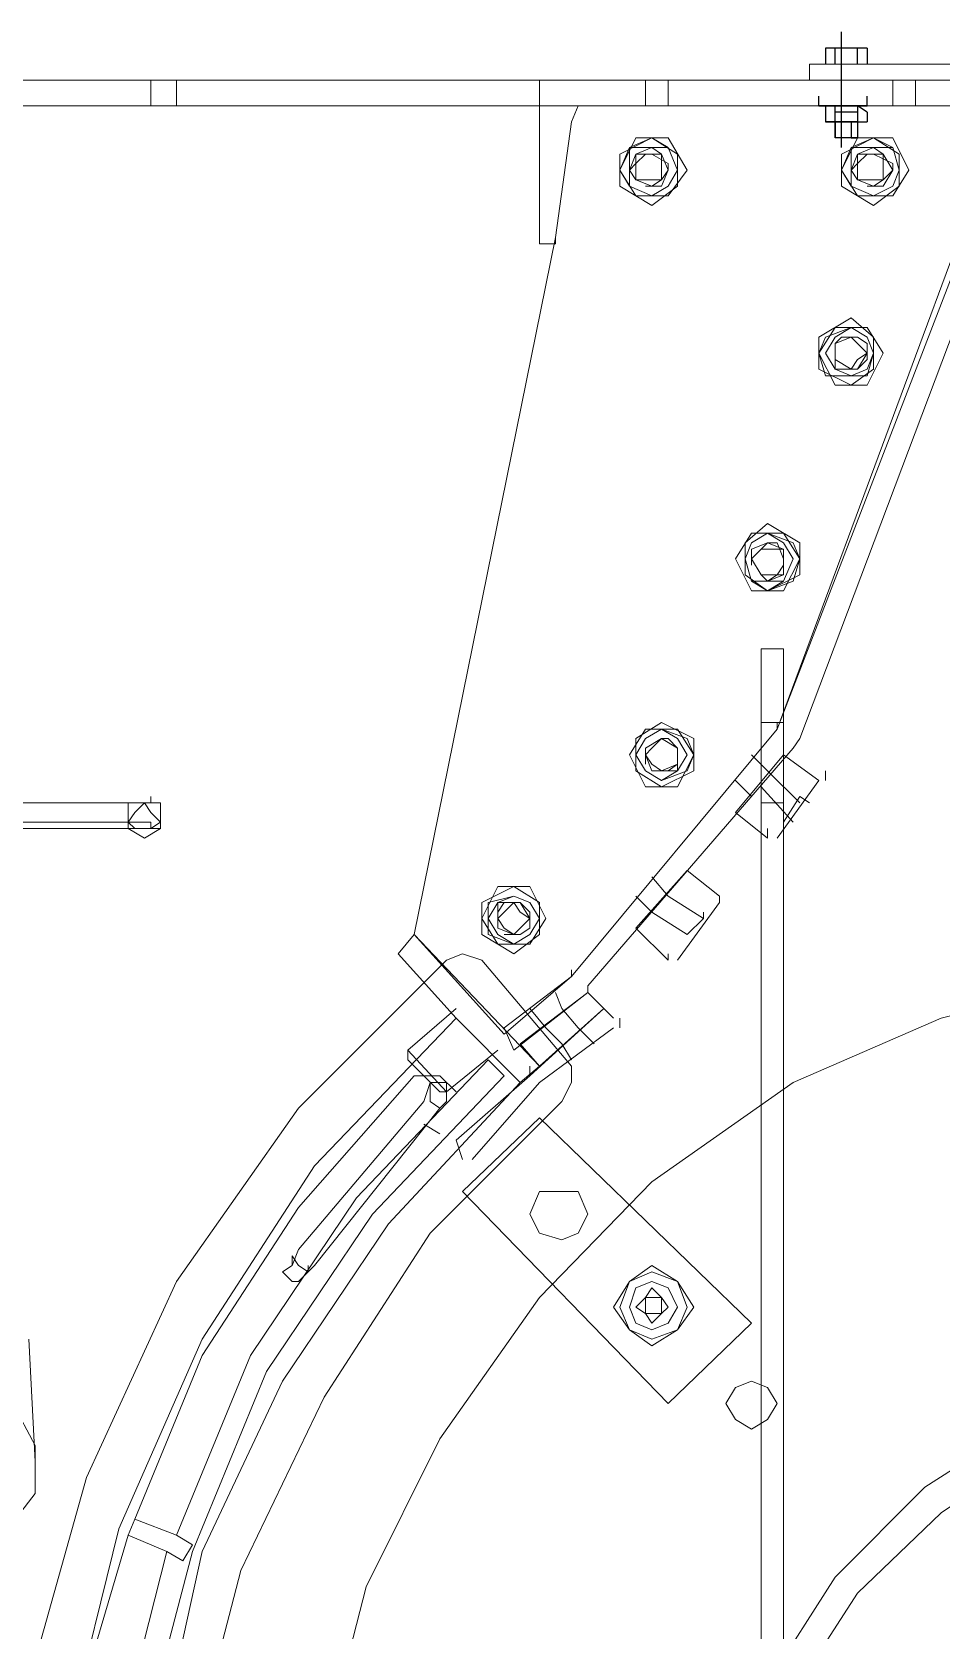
# Model space of a CAD drawing. Header units: millimetres. Extents: x 3220 to 226993, y 817 to 176024.
# Drawn here: x 157751 to 158161, y 88752 to 89472 of the extents above; entities that cross this region are included whole.
import ezdxf

# ---------------------------------------------------------------- set-up
doc = ezdxf.new("R2010")
doc.units = ezdxf.units.MM

# ---------------------------------------------------------------- blocks, each defined once
blk = doc.blocks.new('ligne broyage L 2')
at = {"color": 7, "linetype": 'Continuous', "lineweight": -2, "true_color": 0x000007}
for points in [[(-192.4, 11615.83), (-192.4, 11667.91), (-192.4, 11667.91)], [(-195.29, 11653.44), (-195.29, 11660.67), (-199.63, 11660.67), (-199.63, 11653.44)], [(-185.16, 11653.44), (-185.16, 11660.67), (-199.63, 11660.67)], [(-185.16, 11660.67), (-195.29, 11660.67), (-195.29, 11660.67)], [(-180.82, 11660.67), (-185.16, 11660.67), (-185.16, 11660.67)], [(-180.82, 11660.67), (-180.82, 11653.44), (-180.82, 11653.44)], [(-202.52, 11634.64), (-202.52, 11638.97)], [(-180.82, 11634.64), (-180.82, 11638.97)], [(-195.29, 11627.4), (-195.29, 11634.64), (-199.63, 11634.64), (-199.63, 11631.74)], [(-199.63, 11631.74), (-199.63, 11627.4)], [(-185.16, 11631.74), (-195.29, 11631.74)], [(-180.82, 11631.74), (-185.16, 11634.64), (-185.16, 11631.74)], [(-185.16, 11631.74), (-185.16, 11620.17), (-185.16, 11620.17)], [(-180.82, 11631.74), (-180.82, 11627.4)], [(-199.63, 11627.4), (-195.29, 11627.4), (-195.29, 11620.17), (-195.29, 11627.4)], [(-185.16, 11627.4), (-199.63, 11627.4)], [(-195.29, 11627.4), (-185.16, 11627.4)], [(-195.29, 11620.17), (-195.29, 11623.06), (-195.29, 11623.06)], [(-188.06, 11627.4), (-188.06, 11620.17), (-185.16, 11620.17)], [(-185.16, 11627.4), (-180.82, 11627.4), (-180.82, 11627.4)], [(-188.06, 11620.17), (-195.29, 11620.17)], [(-185.16, 11620.17), (-195.29, 11620.17)]]:
    blk.add_lwpolyline(points, dxfattribs=at)
at = {"color": 7, "linetype": 'Continuous', "lineweight": 15, "true_color": 0x000007}
blk.add_lwpolyline([(-99.81, 11646.21), (-99.81, 11653.44), (-206.86, 11653.44), (-206.86, 11646.21)], close=True, dxfattribs=at)
at = {"color": 7, "linetype": 'Continuous', "lineweight": 5, "true_color": 0x000007}
for points in [[(-109.94, 11646.21), (-655.3, 11646.21), (-655.3, 11646.21)], [(-503.41, 11646.21), (-503.41, 11634.64)], [(-491.84, 11634.64), (-491.84, 11646.21)], [(-328.37, 11646.21), (-328.37, 11572.43), (-328.37, 11572.43)], [(-280.64, 11646.21), (-280.64, 11634.64)], [(-270.51, 11634.64), (-270.51, 11646.21)], [(-169.25, 11646.21), (-169.25, 11634.64)], [(-159.12, 11634.64), (-159.12, 11646.21)], [(-109.94, 11634.64), (-655.3, 11634.64)], [(-303.78, 11634.64), (-311.01, 11634.64), (-313.91, 11627.4)], [(-154.78, 11634.64), (-311.01, 11634.64), (-313.91, 11627.4)], [(-303.78, 11634.64), (-154.78, 11634.64)], [(-303.78, 11634.64), (-154.78, 11634.64)], [(-140.32, 11627.4), (-143.21, 11634.64), (-154.78, 11634.64)], [(-140.32, 11627.4), (-143.21, 11634.64), (-154.78, 11634.64)], [(-328.37, 11572.43), (-321.14, 11572.43), (-321.14, 11575.33), (-313.91, 11627.4)], [(-321.14, 11575.33), (-313.91, 11627.4)], [(-321.14, 11575.33), (-313.91, 11627.4)], [(-221.33, 11354), (-135.98, 11575.33), (-140.32, 11627.4)], [(-266.17, 11598.47), (-266.17, 11612.94), (-277.74, 11620.17), (-292.21, 11612.94)], [(-270.51, 11594.13), (-261.83, 11605.7), (-270.51, 11620.17), (-284.98, 11620.17), (-292.21, 11605.7)], [(-192.4, 11598.47), (-177.93, 11589.79), (-166.36, 11598.47), (-166.36, 11612.94), (-177.93, 11620.17), (-192.4, 11612.94)], [(-162.02, 11605.7), (-169.25, 11620.17), (-185.16, 11620.17), (-192.4, 11605.7)], [(-292.21, 11598.47), (-292.21, 11612.94), (-292.21, 11612.94)], [(-280.64, 11598.47), (-273.4, 11598.47), (-270.51, 11605.7), (-270.51, 11608.6), (-277.74, 11612.94), (-280.64, 11612.94), (-284.98, 11608.6), (-287.87, 11605.7)], [(-192.4, 11598.47), (-192.4, 11612.94), (-192.4, 11612.94)], [(-180.82, 11598.47), (-173.59, 11598.47), (-169.25, 11605.7), (-169.25, 11608.6), (-177.93, 11612.94), (-180.82, 11612.94), (-185.16, 11608.6), (-188.06, 11605.7)], [(-292.21, 11605.7), (-284.98, 11594.13), (-284.98, 11594.13)], [(-169.25, 11594.13), (-185.16, 11594.13), (-192.4, 11605.7)], [(-169.25, 11594.13), (-162.02, 11605.7), (-162.02, 11605.7)], [(-292.21, 11598.47), (-277.74, 11589.79), (-266.17, 11598.47)], [(-284.98, 11594.13), (-270.51, 11594.13), (-270.51, 11594.13)], [(-384.79, 11261.42), (-321.14, 11575.33)], [(-384.79, 11261.42), (-321.14, 11575.33), (-321.14, 11575.33)], [(-221.33, 11354), (-140.32, 11572.43), (-128.75, 11568.09)], [(-306.67, 11238.27), (-214.09, 11345.32), (-211.2, 11349.66), (-128.75, 11568.09)], [(-202.52, 11516.02), (-188.06, 11508.78), (-177.93, 11516.02), (-177.93, 11530.48), (-188.06, 11539.16), (-202.52, 11530.48)], [(-173.59, 11523.25), (-180.82, 11534.82), (-195.29, 11534.82), (-202.52, 11523.25)], [(-202.52, 11516.02), (-202.52, 11530.48), (-202.52, 11530.48)], [(-192.4, 11516.02), (-185.16, 11516.02), (-180.82, 11520.36), (-180.82, 11527.59), (-185.16, 11530.48), (-192.4, 11530.48), (-195.29, 11527.59), (-195.29, 11520.36)], [(-180.82, 11508.78), (-195.29, 11508.78), (-202.52, 11523.25)], [(-180.82, 11508.78), (-173.59, 11523.25), (-173.59, 11523.25)], [(-235.79, 11423.43), (-225.67, 11416.2), (-211.2, 11423.43), (-211.2, 11437.9), (-225.67, 11446.58), (-235.79, 11437.9)], [(-211.2, 11437.9), (-225.67, 11446.58), (-235.79, 11437.9)], [(-218.43, 11442.24), (-232.9, 11442.24), (-240.13, 11430.67)], [(-211.2, 11430.67), (-214.09, 11437.9), (-225.67, 11442.24), (-232.9, 11437.9), (-235.79, 11430.67), (-232.9, 11420.54), (-225.67, 11416.2), (-214.09, 11420.54), (-211.2, 11430.67), (-218.43, 11416.2)], [(-235.79, 11423.43), (-235.79, 11437.9), (-235.79, 11437.9)], [(-235.79, 11437.9), (-235.79, 11423.43), (-225.67, 11416.2)], [(-225.67, 11420.54), (-221.33, 11423.43), (-218.43, 11427.77), (-218.43, 11430.67), (-221.33, 11437.9), (-225.67, 11437.9), (-232.9, 11435.01), (-232.9, 11427.77)], [(-211.2, 11437.9), (-211.2, 11423.43), (-225.67, 11416.2)], [(-211.2, 11430.67), (-218.43, 11442.24), (-218.43, 11442.24)], [(-218.43, 11416.2), (-232.9, 11416.2), (-240.13, 11430.67)], [(-228.56, 11390.16), (-228.56, 10765.24), (-228.56, 10765.24)], [(-218.43, 11345.32), (-218.43, 11390.16), (-228.56, 11390.16)], [(-258.94, 11349.66), (-273.4, 11356.89), (-284.98, 11349.66)], [(-284.98, 11335.19), (-273.4, 11327.96), (-258.94, 11335.19), (-258.94, 11349.66), (-273.4, 11356.89), (-284.98, 11349.66)], [(-218.43, 11356.89), (-228.56, 11356.89), (-228.56, 11356.89)], [(-221.33, 11354), (-221.33, 11356.89)], [(-221.33, 11354), (-221.33, 11356.89)], [(-344.29, 11219.47), (-313.91, 11242.61), (-221.33, 11354)], [(-221.33, 11354), (-313.91, 11242.61)], [(-221.33, 11354), (-313.91, 11242.61), (-313.91, 11242.61)], [(-258.94, 11342.43), (-266.17, 11354), (-280.64, 11354), (-287.87, 11342.43)], [(-258.94, 11342.43), (-261.83, 11349.66), (-273.4, 11354), (-280.64, 11349.66), (-284.98, 11342.43), (-280.64, 11335.19), (-273.4, 11330.85), (-261.83, 11335.19), (-258.94, 11342.43), (-266.17, 11327.96)], [(-284.98, 11349.66), (-284.98, 11335.19), (-273.4, 11327.96)], [(-284.98, 11335.19), (-284.98, 11349.66), (-284.98, 11349.66)], [(-273.4, 11335.19), (-270.51, 11335.19), (-266.17, 11338.09), (-266.17, 11345.32), (-270.51, 11349.66), (-273.4, 11349.66), (-280.64, 11345.32), (-280.64, 11338.09)], [(-258.94, 11349.66), (-258.94, 11335.19), (-273.4, 11327.96)], [(-266.17, 11327.96), (-280.64, 11327.96), (-287.87, 11342.43)], [(-202.52, 11330.85), (-218.43, 11342.43), (-240.13, 11316.39), (-225.67, 11304.82)], [(-225.67, 11335.19), (-232.9, 11342.43)], [(-218.43, 11345.32), (-218.43, 10690.02), (-218.43, 10690.02)], [(-211.2, 11320.73), (-225.67, 11335.19)], [(-199.63, 11330.85), (-199.63, 11335.19)], [(-240.13, 11330.85), (-232.9, 11323.62)], [(-228.56, 11327.96), (-214.09, 11312.05)], [(-221.33, 11304.82), (-202.52, 11330.85)], [(-510.64, 11320.73), (-595.99, 11320.73)], [(-510.64, 11320.73), (-595.99, 11320.73)], [(-510.64, 11320.73), (-503.41, 11320.73)], [(-510.64, 11320.73), (-499.07, 11320.73), (-499.07, 11309.15)], [(-503.41, 11320.73), (-503.41, 11323.62)], [(-228.56, 11320.73), (-218.43, 11320.73), (-218.43, 11320.73)], [(-211.2, 11323.62), (-218.43, 11312.05), (-218.43, 11312.05)], [(-206.86, 11320.73), (-211.2, 11323.62)], [(-510.64, 11312.05), (-595.99, 11312.05)], [(-595.99, 11309.15), (-510.64, 11309.15)], [(-510.64, 11312.05), (-503.41, 11312.05)], [(-499.07, 11309.15), (-510.64, 11309.15)], [(-503.41, 11309.15), (-503.41, 11312.05)], [(-225.67, 11304.82), (-225.67, 11309.15)], [(-247.37, 11278.78), (-261.83, 11290.35), (-284.98, 11264.31), (-270.51, 11249.85)], [(-270.51, 11278.78), (-277.74, 11287.46)], [(-328.37, 11275.88), (-339.95, 11283.12), (-354.41, 11275.88)], [(-354.41, 11261.42), (-339.95, 11252.74), (-328.37, 11261.42), (-328.37, 11275.88), (-339.95, 11283.12), (-354.41, 11275.88)], [(-325.48, 11268.65), (-332.71, 11283.12), (-347.18, 11283.12), (-354.41, 11268.65)], [(-284.98, 11278.78), (-277.74, 11271.54)], [(-254.6, 11268.65), (-270.51, 11278.78)], [(-247.37, 11275.88), (-247.37, 11278.78)], [(-354.41, 11275.88), (-354.41, 11261.42), (-339.95, 11252.74)], [(-354.41, 11261.42), (-354.41, 11275.88), (-354.41, 11275.88)], [(-344.29, 11261.42), (-337.05, 11261.42), (-332.71, 11264.31), (-332.71, 11271.54), (-337.05, 11275.88), (-344.29, 11275.88), (-347.18, 11271.54), (-347.18, 11268.65)], [(-328.37, 11275.88), (-328.37, 11261.42), (-339.95, 11252.74)], [(-277.74, 11271.54), (-261.83, 11261.42)], [(-266.17, 11249.85), (-247.37, 11275.88)], [(-254.6, 11268.65), (-254.6, 11271.54)], [(-332.71, 11257.08), (-347.18, 11257.08), (-354.41, 11268.65)], [(-332.71, 11257.08), (-325.48, 11268.65), (-325.48, 11268.65)], [(-254.6, 11268.65), (-261.83, 11261.42), (-261.83, 11261.42)], [(-384.79, 11261.42), (-392.02, 11252.74), (-365.98, 11223.81)], [(-344.29, 11216.57), (-384.79, 11261.42)], [(-384.79, 11261.42), (-328.37, 11202.11)], [(-344.29, 11216.57), (-384.79, 11261.42)], [(-370.32, 11249.85), (-436.87, 11183.3), (-491.84, 11105.19), (-532.34, 11016.95), (-558.38, 10924.36)], [(436.87, 10820.21), (429.63, 10893.99), (407.94, 10967.76), (377.56, 11034.3), (334.16, 11097.95), (277.74, 11150.03), (218.43, 11194.87), (149, 11223.81), (75.22, 11242.61), (0, 11249.85), (-73.78, 11242.61), (-147.55, 11223.81), (-214.09, 11194.87), (-277.74, 11150.03), (-328.37, 11097.95), (-373.22, 11034.3), (-406.49, 10967.76), (-425.29, 10893.99), (-432.53, 10820.21)], [(-354.41, 11249.85), (-363.09, 11252.74), (-370.32, 11249.85)], [(-354.41, 11249.85), (-313.91, 11202.11)], [(-270.51, 11249.85), (-270.51, 11252.74)], [(-313.91, 11242.61), (-344.29, 11216.57)], [(-313.91, 11242.61), (-344.29, 11216.57)], [(-313.91, 11242.61), (-313.91, 11245.51)], [(-344.29, 11219.47), (-339.95, 11209.34), (-306.67, 11235.38)], [(-318.25, 11228.15), (-321.14, 11235.38)], [(-306.67, 11235.38), (-306.67, 11238.27)], [(-365.98, 11228.15), (-387.68, 11209.34), (-387.68, 11205)], [(-299.44, 11228.15), (-332.71, 11197.77)], [(-332.71, 11228.15), (-325.48, 11219.47)], [(-311.01, 11219.47), (-318.25, 11228.15)], [(-299.44, 11228.15), (-295.1, 11223.81)], [(-365.98, 11223.81), (-429.63, 11157.26), (-480.26, 11079.15), (-517.88, 10993.8), (-539.57, 10905.56), (-548.25, 10812.98), (-539.57, 10720.4)], [(-337.05, 11194.87), (-365.98, 11223.81)], [(-292.21, 11219.47), (-292.21, 11223.81)], [(-295.1, 11219.47), (-328.37, 11194.87)], [(-325.48, 11219.47), (-318.25, 11212.23)], [(-303.78, 11212.23), (-311.01, 11219.47)], [(-370.32, 11190.54), (-387.68, 11209.34)], [(-370.32, 11190.54), (-347.18, 11209.34)], [(-318.25, 11212.23), (-313.91, 11205)], [(-351.52, 11205), (-410.83, 11142.8), (-458.57, 11071.92), (-491.84, 10990.91), (-484.6, 10986.57)], [(-387.68, 11205), (-373.22, 11190.54)], [(-344.29, 11197.77), (-351.52, 11205)], [(-328.37, 11202.11), (-337.05, 11194.87)], [(-332.71, 11197.77), (-332.71, 11202.11)], [(-318.25, 11186.2), (-313.91, 11194.87), (-313.91, 11202.11)], [(-344.29, 11197.77), (-403.6, 11135.57), (-451.33, 11064.68), (-484.6, 10983.67), (-506.3, 10901.22), (-513.54, 10812.98), (-506.3, 10727.63)], [(-384.79, 11197.77), (-436.87, 11138.46), (-480.26, 11071.92), (-510.64, 10998.14)], [(-337.05, 11194.87), (-396.36, 11131.23), (-444.1, 11060.34), (-480.26, 10983.67), (-499.07, 10898.33), (-506.3, 10812.98), (-499.07, 10727.63)], [(-384.79, 11197.77), (-373.22, 11197.77)], [(-377.56, 11194.87), (-380.45, 11186.2)], [(-377.56, 11194.87), (-377.56, 11186.2), (-373.22, 11183.3), (-370.32, 11186.2)], [(-370.32, 11190.54), (-370.32, 11194.87), (-377.56, 11194.87)], [(-377.56, 11194.87), (-377.56, 11186.2), (-373.22, 11183.3), (-370.32, 11186.2)], [(-365.98, 11190.54), (-373.22, 11197.77), (-373.22, 11197.77)], [(-332.71, 11197.77), (-365.98, 11168.84)], [(-358.75, 11160.16), (-328.37, 11194.87), (-328.37, 11194.87)], [(-318.25, 11186.2), (-377.56, 11126.89), (-425.29, 11053.11), (-462.91, 10974.99), (-484.6, 10891.09), (-488.94, 10805.74), (-480.26, 10720.4)], [(-380.45, 11186.2), (-436.87, 11119.65)], [(-373.22, 11183.3), (-370.32, 11186.2), (-370.32, 11190.54)], [(-373.22, 11190.54), (-370.32, 11190.54)], [(-429.63, 11112.42), (-373.22, 11183.3)], [(-328.37, 11178.96), (-363.09, 11145.69), (-270.51, 11050.22), (-232.9, 11086.38)], [(-232.9, 11086.38), (-328.37, 11178.96), (-328.37, 11178.96)], [(-373.22, 11171.73), (-380.45, 11176.07)], [(-363.09, 11160.16), (-365.98, 11168.84), (-365.98, 11168.84)], [(-436.87, 11119.65), (-439.76, 11112.42)], [(-439.76, 11112.42), (-444.1, 11109.53), (-439.76, 11105.19), (-436.87, 11105.19), (-432.53, 11109.53)], [(-432.53, 11109.53), (-432.53, 11112.42)], [(-432.53, 11109.53), (-429.63, 11112.42)], [(-277.74, 11090.72), (-273.4, 11090.72), (-273.4, 11097.95), (-280.64, 11097.95), (-280.64, 11093.61)], [(-558.38, 11079.15), (-555.49, 11024.18)], [(227.11, 10924.36), (196.73, 10972.1), (156.23, 11012.61), (108.49, 11042.98), (56.42, 11060.34), (0, 11064.68), (-54.97, 11060.34), (-107.05, 11042.98), (-154.78, 11012.61), (-195.29, 10972.1), (-225.67, 10924.36)], [(-588.76, 10979.33), (-569.95, 10990.91), (-555.49, 11009.71), (-555.49, 11031.41), (-565.61, 11050.22)], [(215.54, 10920.02), (185.16, 10964.87), (149, 11001.03), (104.15, 11031.41), (52.08, 11045.88), (0, 11053.11), (-50.63, 11045.88), (-102.71, 11031.41), (-147.55, 11001.03), (-185.16, 10964.87), (-214.09, 10920.02)], [(-513.54, 10990.91), (-510.64, 10998.14)], [(-510.64, 10998.14), (-491.84, 10990.91), (-491.84, 10990.91)], [(-513.54, 10990.91), (-536.68, 10912.79), (-543.91, 10831.78), (-539.57, 10753.67), (-529.45, 10746.44)], [(-496.18, 10983.67), (-513.54, 10990.91)], [(-496.18, 10983.67), (-517.88, 10898.33), (-525.11, 10812.98), (-513.54, 10723.29)], [(-484.6, 10986.57), (-488.94, 10979.33), (-496.18, 10983.67)]]:
    blk.add_lwpolyline(points, dxfattribs=at)
at = {"color": 7, "linetype": 'Continuous', "lineweight": -2, "true_color": 0x000007}
blk.add_lwpolyline([(-180.82, 11634.64), (-202.52, 11634.64)], close=True, dxfattribs=at)
at = {"color": 7, "linetype": 'Continuous', "lineweight": 5, "true_color": 0x000007}
for points in [[(-292.21, 11612.94), (-292.21, 11598.47), (-277.74, 11589.79), (-266.17, 11598.47), (-266.17, 11612.94), (-277.74, 11620.17)], [(-266.17, 11605.7), (-270.51, 11615.83), (-277.74, 11620.17), (-287.87, 11615.83), (-292.21, 11605.7), (-287.87, 11598.47), (-277.74, 11594.13), (-270.51, 11598.47)], [(-266.17, 11605.7), (-270.51, 11615.83), (-287.87, 11615.83), (-292.21, 11605.7), (-287.87, 11598.47), (-277.74, 11594.13), (-270.51, 11598.47)], [(-270.51, 11605.7), (-273.4, 11612.94), (-277.74, 11615.83), (-284.98, 11612.94), (-287.87, 11605.7), (-284.98, 11601.36), (-277.74, 11598.47), (-273.4, 11601.36)], [(-266.17, 11605.7), (-270.51, 11615.83), (-287.87, 11615.83), (-287.87, 11598.47), (-277.74, 11594.13), (-270.51, 11598.47)], [(-177.93, 11589.79), (-166.36, 11598.47), (-166.36, 11612.94), (-177.93, 11620.17), (-192.4, 11612.94), (-192.4, 11598.47)], [(-166.36, 11605.7), (-169.25, 11615.83), (-177.93, 11620.17), (-188.06, 11615.83), (-192.4, 11605.7), (-188.06, 11598.47), (-177.93, 11594.13), (-169.25, 11598.47)], [(-166.36, 11605.7), (-169.25, 11615.83), (-188.06, 11615.83), (-192.4, 11605.7), (-188.06, 11598.47), (-177.93, 11594.13), (-169.25, 11598.47)], [(-169.25, 11605.7), (-173.59, 11612.94), (-177.93, 11615.83), (-185.16, 11612.94), (-188.06, 11605.7), (-185.16, 11601.36), (-177.93, 11598.47), (-173.59, 11601.36)], [(-166.36, 11605.7), (-169.25, 11615.83), (-188.06, 11615.83), (-188.06, 11598.47), (-177.93, 11594.13), (-169.25, 11598.47)], [(-273.4, 11605.7), (-273.4, 11612.94), (-284.98, 11612.94), (-284.98, 11601.36), (-273.4, 11601.36)], [(-173.59, 11605.7), (-173.59, 11612.94), (-185.16, 11612.94), (-185.16, 11601.36), (-173.59, 11601.36)], [(-202.52, 11530.48), (-202.52, 11516.02), (-188.06, 11508.78), (-177.93, 11516.02), (-177.93, 11530.48), (-188.06, 11539.16)], [(-177.93, 11523.25), (-180.82, 11530.48), (-188.06, 11534.82), (-199.63, 11530.48), (-202.52, 11523.25), (-199.63, 11513.12), (-180.82, 11513.12)], [(-177.93, 11523.25), (-180.82, 11530.48), (-188.06, 11534.82), (-195.29, 11530.48), (-199.63, 11523.25), (-195.29, 11516.02), (-188.06, 11513.12), (-180.82, 11516.02)], [(-177.93, 11523.25), (-180.82, 11530.48), (-188.06, 11534.82), (-195.29, 11530.48), (-199.63, 11523.25), (-195.29, 11516.02), (-188.06, 11513.12), (-180.82, 11516.02)], [(-180.82, 11523.25), (-185.16, 11527.59), (-188.06, 11530.48), (-195.29, 11527.59), (-195.29, 11516.02), (-185.16, 11516.02)], [(-180.82, 11523.25), (-185.16, 11527.59), (-188.06, 11530.48), (-195.29, 11527.59), (-195.29, 11520.36), (-188.06, 11516.02), (-185.16, 11520.36)], [(-214.09, 11430.67), (-218.43, 11437.9), (-225.67, 11442.24), (-232.9, 11437.9), (-235.79, 11430.67), (-232.9, 11420.54), (-218.43, 11420.54)], [(-214.09, 11430.67), (-218.43, 11437.9), (-225.67, 11442.24), (-232.9, 11437.9), (-235.79, 11430.67), (-232.9, 11420.54), (-225.67, 11416.2), (-218.43, 11420.54)], [(-218.43, 11430.67), (-218.43, 11435.01), (-225.67, 11437.9), (-228.56, 11435.01), (-232.9, 11430.67), (-228.56, 11423.43), (-225.67, 11420.54), (-218.43, 11423.43)], [(-218.43, 11430.67), (-218.43, 11435.01), (-228.56, 11435.01), (-232.9, 11430.67), (-228.56, 11423.43), (-218.43, 11423.43)], [(-261.83, 11342.43), (-266.17, 11349.66), (-273.4, 11354), (-280.64, 11349.66), (-284.98, 11342.43), (-280.64, 11335.19), (-273.4, 11330.85), (-266.17, 11335.19)], [(-261.83, 11342.43), (-266.17, 11349.66), (-273.4, 11354), (-280.64, 11349.66), (-284.98, 11342.43), (-280.64, 11335.19), (-273.4, 11330.85), (-266.17, 11335.19)], [(-266.17, 11342.43), (-266.17, 11345.32), (-273.4, 11349.66), (-277.74, 11345.32), (-280.64, 11342.43), (-277.74, 11335.19), (-266.17, 11335.19)], [(-266.17, 11342.43), (-266.17, 11345.32), (-273.4, 11349.66), (-277.74, 11345.32), (-280.64, 11342.43), (-277.74, 11338.09), (-273.4, 11335.19), (-266.17, 11338.09)], [(-499.07, 11312.05), (-499.07, 11320.73), (-513.54, 11320.73), (-513.54, 11309.15), (-506.3, 11304.82), (-499.07, 11309.15)], [(-499.07, 11312.05), (-503.41, 11316.39), (-506.3, 11320.73), (-510.64, 11316.39), (-513.54, 11312.05), (-510.64, 11309.15), (-503.41, 11309.15)], [(-328.37, 11268.65), (-332.71, 11275.88), (-339.95, 11278.78), (-347.18, 11275.88), (-351.52, 11268.65), (-347.18, 11261.42), (-339.95, 11257.08), (-332.71, 11261.42)], [(-328.37, 11268.65), (-332.71, 11275.88), (-339.95, 11278.78), (-347.18, 11275.88), (-351.52, 11268.65), (-347.18, 11261.42), (-339.95, 11257.08), (-332.71, 11261.42)], [(-328.37, 11268.65), (-332.71, 11275.88), (-339.95, 11278.78), (-351.52, 11275.88), (-351.52, 11261.42), (-339.95, 11257.08), (-332.71, 11261.42)], [(-332.71, 11268.65), (-337.05, 11275.88), (-347.18, 11275.88), (-347.18, 11264.31), (-339.95, 11261.42), (-337.05, 11264.31)], [(-332.71, 11268.65), (-337.05, 11271.54), (-339.95, 11275.88), (-344.29, 11271.54), (-347.18, 11268.65), (-344.29, 11264.31), (-339.95, 11261.42), (-337.05, 11264.31)], [(-328.37, 11202.11), (-299.44, 11228.15), (-306.67, 11235.38), (-337.05, 11212.23)], [(-306.67, 11135.57), (-311.01, 11145.69), (-328.37, 11145.69), (-332.71, 11135.57), (-328.37, 11126.89), (-318.25, 11123.99), (-311.01, 11126.89)], [(-439.76, 11112.42), (-444.1, 11109.53), (-439.76, 11105.19), (-436.87, 11105.19), (-432.53, 11109.53), (-436.87, 11112.42), (-439.76, 11116.76)], [(-258.94, 11093.61), (-266.17, 11105.19), (-277.74, 11112.42), (-287.87, 11105.19), (-295.1, 11093.61), (-287.87, 11083.49), (-277.74, 11076.26), (-266.17, 11083.49), (-258.94, 11093.61), (-266.17, 11105.19), (-277.74, 11112.42), (-287.87, 11105.19), (-295.1, 11093.61), (-287.87, 11083.49), (-277.74, 11076.26), (-266.17, 11083.49)], [(-261.83, 11093.61), (-266.17, 11105.19), (-277.74, 11109.53), (-287.87, 11105.19), (-292.21, 11093.61), (-287.87, 11083.49), (-277.74, 11079.15), (-266.17, 11083.49)], [(-266.17, 11093.61), (-270.51, 11102.29), (-277.74, 11105.19), (-284.98, 11102.29), (-287.87, 11093.61), (-284.98, 11086.38), (-277.74, 11083.49), (-270.51, 11086.38)], [(-266.17, 11093.61), (-270.51, 11102.29), (-277.74, 11105.19), (-284.98, 11102.29), (-287.87, 11093.61), (-284.98, 11086.38), (-277.74, 11083.49), (-270.51, 11086.38), (-266.17, 11093.61), (-270.51, 11102.29), (-277.74, 11105.19), (-284.98, 11102.29), (-287.87, 11093.61), (-284.98, 11086.38), (-277.74, 11083.49), (-270.51, 11086.38)], [(-266.17, 11093.61), (-270.51, 11102.29), (-277.74, 11105.19), (-284.98, 11102.29), (-287.87, 11093.61), (-284.98, 11086.38), (-277.74, 11083.49), (-270.51, 11086.38)], [(-270.51, 11093.61), (-273.4, 11097.95), (-277.74, 11102.29), (-280.64, 11097.95), (-284.98, 11093.61), (-280.64, 11090.72), (-277.74, 11086.38), (-273.4, 11090.72)], [(-273.4, 11093.61), (-273.4, 11097.95), (-280.64, 11097.95), (-280.64, 11090.72), (-273.4, 11090.72)], [(-273.4, 11093.61), (-273.4, 11097.95), (-280.64, 11097.95), (-280.64, 11090.72), (-273.4, 11090.72)], [(-221.33, 11050.22), (-225.67, 11057.45), (-232.9, 11060.34), (-240.13, 11057.45), (-244.47, 11050.22), (-240.13, 11042.98), (-232.9, 11038.64), (-225.67, 11042.98)]]:
    blk.add_lwpolyline(points, close=True, dxfattribs=at)

msp = doc.modelspace()

# ---------------------------------------------------------------- block references
msp.add_blockref('ligne broyage L 2', (158308.23, 77804.19))

doc.saveas('drawing.dxf')
